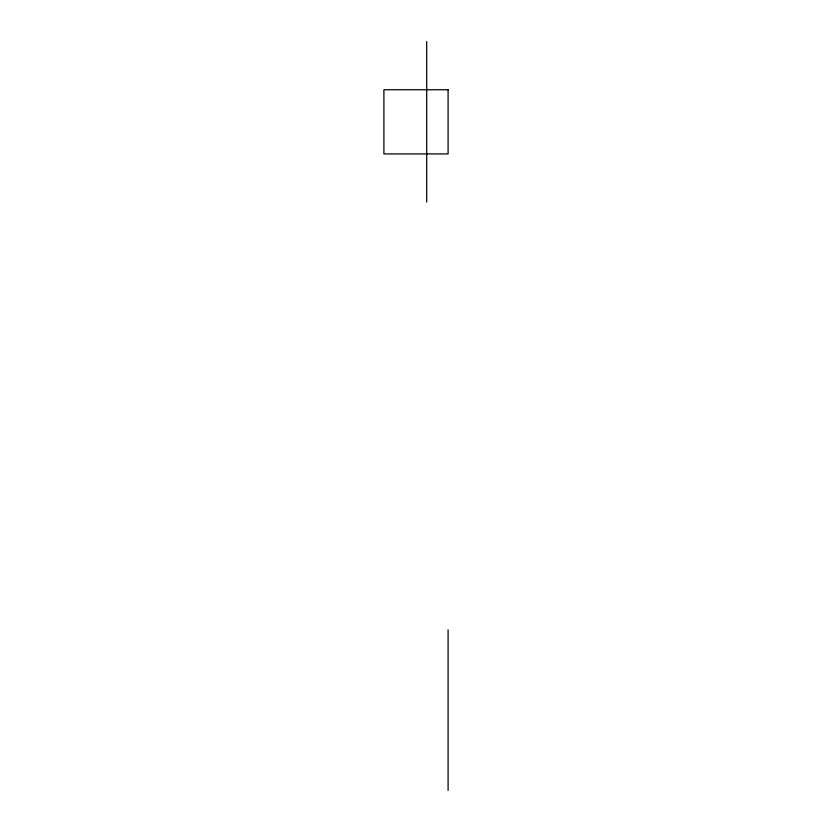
<?xml version="1.0" encoding="UTF-8"?>
<svg xmlns="http://www.w3.org/2000/svg" width="832" height="832" viewBox="0 0 832 832"><rect width="100%" height="100%" fill="white"/><g stroke="black" fill="none" stroke-linecap="round" stroke-linejoin="round"><path stroke-width="1.25" d="M448.094 629.938L448.094 790.4M426.702 41.6L426.702 202.062M448.094 89.742L383.906 89.742L383.906 153.92L448.094 153.92L448.094 89.742"/></g></svg>
